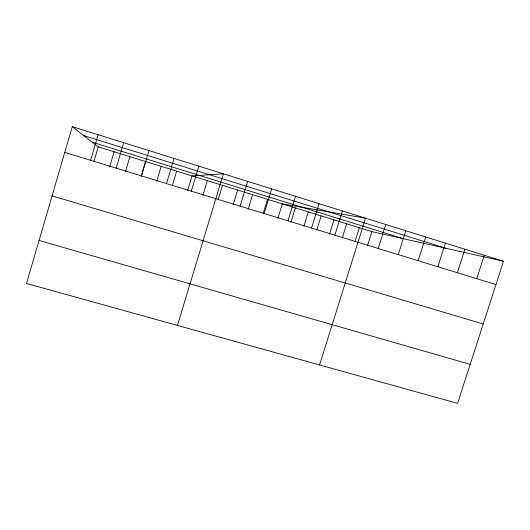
<?xml version="1.0" encoding="UTF-8"?>
<svg xmlns="http://www.w3.org/2000/svg" width="530" height="530" viewBox="0 0 530 530"><rect width="100%" height="100%" fill="white"/><g stroke="black" fill="none" stroke-linecap="round" stroke-linejoin="round"><path stroke-width="0.79" d="M72.292 126.65L26.5 283.451L457.595 403.35L503.5 261.257L72.292 126.65L98.249 146.863L371.934 231.63L503.5 261.257M90.597 160.312L98.123 134.713M94.049 161.147L98.249 146.863M109.697 166.804L114.129 151.785M116.156 168.143L123.682 142.696M125.471 171.64L129.91 156.668M141.152 176.444L145.591 161.524M141.457 175.9L148.983 150.593M156.734 181.22L161.173 166.354M166.493 183.572L174.025 158.41M172.21 185.964L176.656 171.15M187.594 190.674L192.039 175.914L223.355 173.807L177.437 325.433M191.284 191.171L198.816 166.148M202.884 195.358L207.323 180.644M218.075 200.015L222.514 185.354M233.167 204.64L237.612 190.025M240.103 206.137L247.643 181.393M248.173 209.237L252.618 194.676M263.079 213.802L267.524 199.293M264.152 213.51L271.691 188.899M277.899 218.34L282.338 203.884L365.521 218.188L319.57 364.965M287.962 220.805L295.502 196.325M290.904 222.328L295.349 207.912M303.842 226.29L308.288 211.921M311.534 228.032L319.073 203.686M316.708 230.239L321.154 215.902M329.508 234.154L333.953 219.864M334.867 235.188L342.413 210.973M342.254 238.016L346.686 223.812M354.915 241.899L359.347 227.728M367.502 245.754L371.934 231.63M378.201 248.471L385.741 224.501M398.255 254.612L405.788 230.755M418.13 260.707L425.669 236.963M437.84 266.749L445.372 243.111M457.377 272.738L464.916 249.213M476.755 278.681L484.287 255.261M39.054 240.454L470.19 364.362M52.072 195.895L483.241 323.976M64.773 152.395L495.967 284.57M83.813 135.627L446.187 248.351M92.2 142.153L403.396 238.719"/></g></svg>
